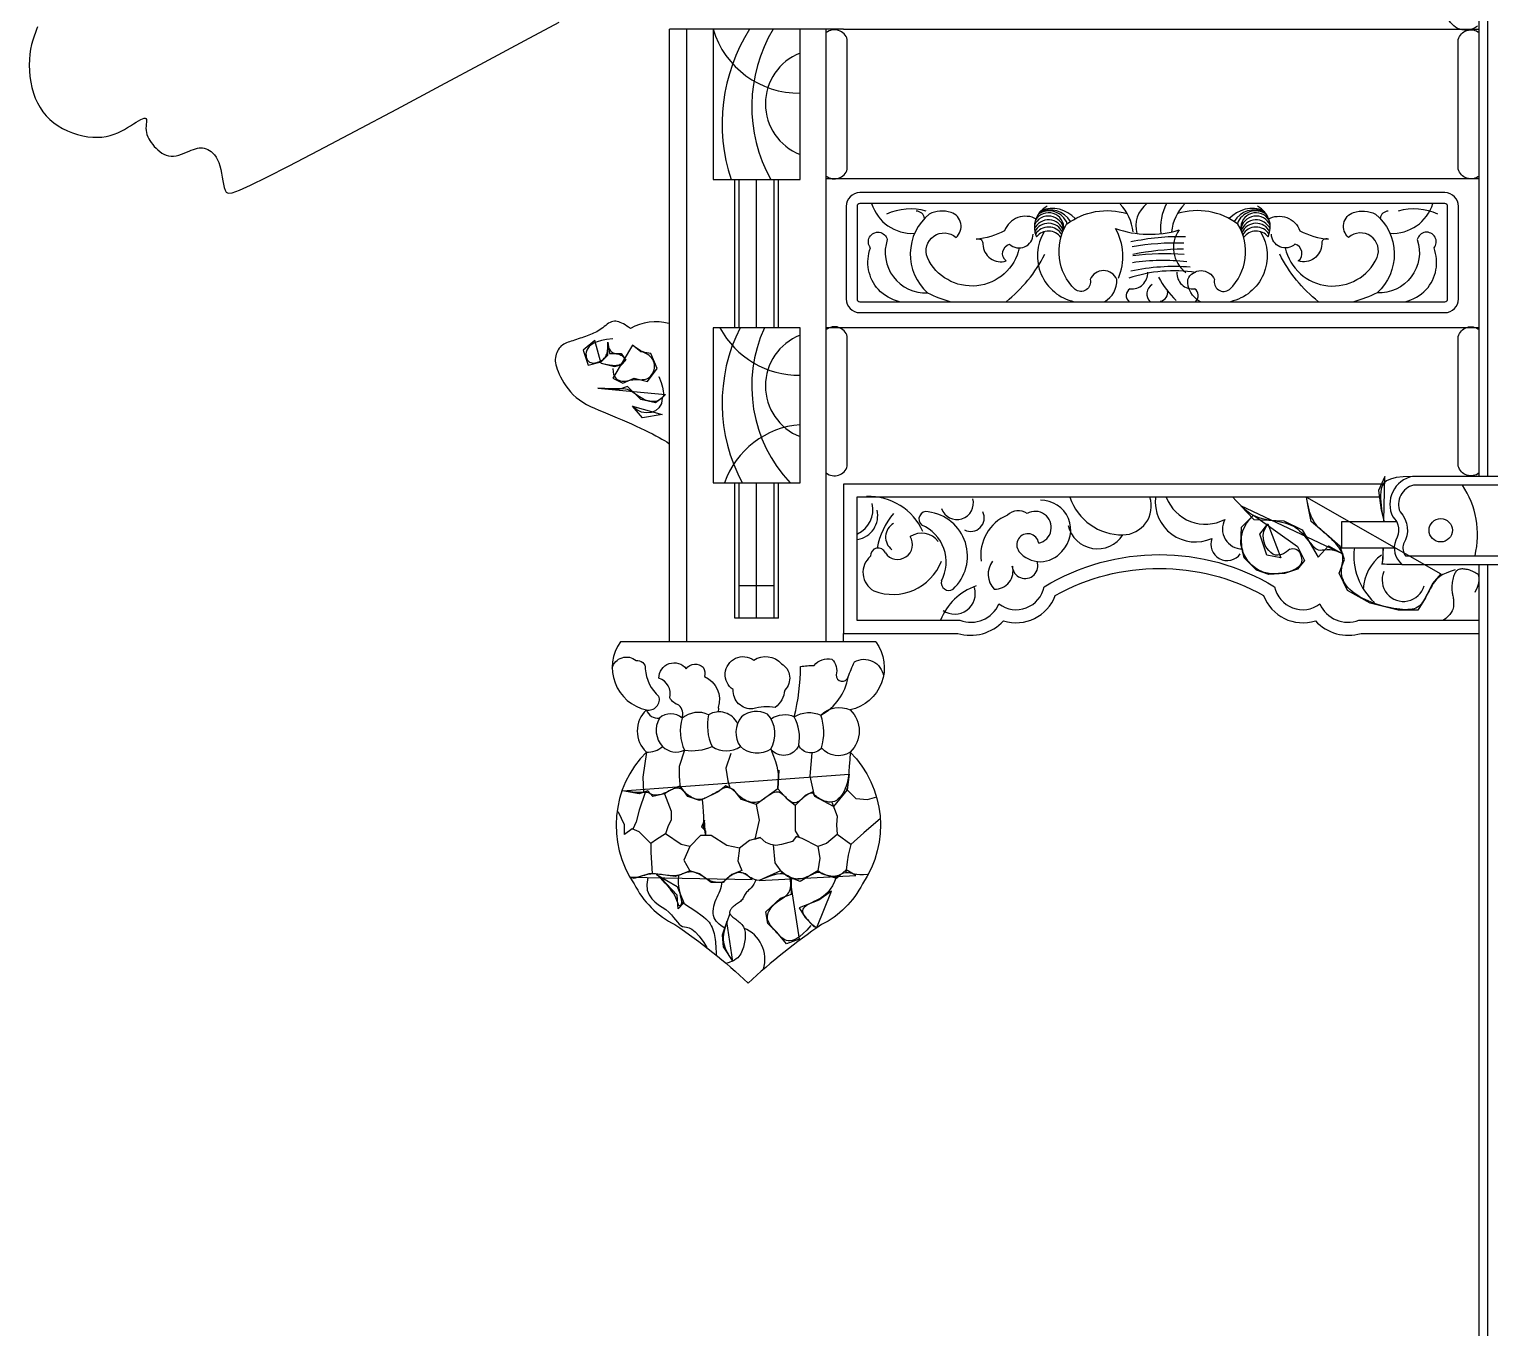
# Model space of a CAD drawing. Header units: metres. Extents: x 2417 to 8168, y 646 to 5953.
# Drawn here: x 2764 to 4442, y 2761 to 4253 of the extents above; entities that cross this region are included whole.
import ezdxf

# ---------------------------------------------------------------- set-up
doc = ezdxf.new("R2010")
doc.units = ezdxf.units.M
for name, color, linetype in [('3', 3, 'Continuous'), ('4', 4, 'Continuous'), ('7', 7, 'Continuous')]:
    doc.layers.add(name, color=color, linetype=linetype)

msp = doc.modelspace()

# ---------------------------------------------------------------- linework, layer by layer
at = {"layer": '3'}
for p, q in [((4439.84, 3738.77), (4439.84, 4960.3)), ((3699.84, 4252.53), (3499.84, 4252.53)), ((3519.84, 3548.66), (3519.84, 4252.53)), ((3519.84, 3548.66), (3519.84, 4252.53)), ((3699.84, 4252.53), (4429.84, 4252.53)), ((3574.84, 3909.37), (3574.84, 4079.93)), ((3579.84, 3909.37), (3579.84, 4079.93)), ((3599.84, 3909.37), (3599.84, 4079.93)), ((3619.84, 3909.37), (3619.84, 4079.93)), ((3624.84, 3909.37), (3624.84, 4079.93)), ((3574.84, 3575.8), (3574.84, 3731.29)), ((3579.84, 3575.8), (3579.84, 3731.29)), ((3599.84, 3575.8), (3599.84, 3731.29)), ((3619.84, 3575.8), (3619.84, 3731.29)), ((3624.84, 3575.8), (3624.84, 3731.29)), ((4316.54, 3714.74), (3714.84, 3714.74)), ((4439.84, 1350.51), (4439.84, 3637.64)), ((4439.84, 2809.83), (4439.84, 3637.64)), ((3619.84, 3613.03), (3579.84, 3613.03)), ((3624.84, 3575.8), (3574.84, 3575.8)), ((3699.84, 3548.66), (3699.84, 3558.44)), ((3699.84, 3548.66), (3699.84, 3558.44))]:
    msp.add_line(p, q, dxfattribs=at)
for points in [[(4427.84, 4256.11, -0.54), (4393.4, 4267.43), (4393.4, 4575.01, -0.54), (4427.84, 4586.33)], [(3679.84, 4083.88, 0.54), (3703.95, 4091.81), (3703.95, 4240.65, 0.54), (3679.84, 4248.57)], [(4429.84, 4083.88, -0.54), (4405.74, 4091.81), (4405.74, 4240.65, -0.54), (4429.84, 4248.57)], [(3679.84, 3742.71, 0.54), (3703.95, 3750.63), (3703.95, 3899.47, 0.54), (3679.84, 3907.39)], [(4429.84, 3742.71, -0.54), (4405.74, 3750.63), (4405.74, 3899.47, -0.54), (4429.84, 3907.39)], [(4354.44, 3728.77, 0.46), (4338.88, 3698.18, -0.34), (4342.96, 3661.24, 0.24), (4345.18, 3647.64)], [(3714.84, 3714.74), (3714.84, 3573.44), (3833.38, 3573.44, 0.4), (3878.25, 3592.22, 0.55), (3930.2, 3611.92, -0.28), (4194.84, 3611.92, 0.55), (4246.79, 3592.22, 0.4), (4291.66, 3573.44), (4429.84, 3573.44)]]:
    msp.add_lwpolyline(points, format="xyb", dxfattribs=at)
for points in [[(4406.09, 3942.65), (4406.09, 4049.02, 0.41), (4390.34, 4064.77), (3718.34, 4064.77, 0.41), (3702.59, 4049.02), (3702.59, 3942.65, 0.41), (3718.34, 3926.9), (4390.34, 3926.9, 0.41)], [(4393.49, 3942.65), (4393.49, 4049.02, 0.41), (4390.34, 4052.17), (3718.34, 4052.17, 0.41), (3715.19, 4049.02), (3715.19, 3942.65, 0.41), (3718.34, 3939.5), (4390.34, 3939.5, 0.41)]]:
    msp.add_lwpolyline(points, format="xyb", close=True, dxfattribs=at)
for points in [[(4353.34, 3738.77), (4353.34, 3738.77), (4342.67, 3738.4), (4334.35, 3737.36), (4328.07, 3735.72), (4323.53, 3733.54), (4320.44, 3730.91), (4318.5, 3727.9), (4317.4, 3724.59), (4316.84, 3721.04), (4316.57, 3717.33), (4316.53, 3713.47), (4316.71, 3709.46), (4317.1, 3705.33), (4317.68, 3701.06), (4318.44, 3696.68), (4319.37, 3692.18), (4320.46, 3687.58), (4321.49, 3738.77), (4314.25, 3722.71), (4317.35, 3699.98), (4320.46, 3687.58)], [(4345.18, 3647.64), (4499.84, 3647.64), (4499.84, 3728.77), (4354.44, 3728.77)], [(4345.18, 3647.64), (4499.84, 3647.64), (4499.84, 3728.77), (4354.44, 3728.77)], [(4335.04, 3686.55), (4271.85, 3686.55), (4271.85, 3656.59), (4332.26, 3656.59)], [(4340.84, 3637.64), (4340.84, 3637.64), (4333.43, 3637.64), (4327.86, 3637.66), (4323.88, 3637.7), (4321.22, 3637.78), (4319.61, 3637.91), (4318.81, 3638.1), (4318.55, 3638.37), (4318.56, 3638.73), (4318.63, 3639.19), (4318.72, 3639.72), (4318.81, 3640.3), (4318.91, 3640.91), (4319, 3641.52), (4319.09, 3642.11), (4319.18, 3642.64), (4319.25, 3643.1), (4319.31, 3643.48), (4319.35, 3643.92), (4319.38, 3644.57), (4319.4, 3645.6), (4319.41, 3647.16), (4319.42, 3649.4), (4319.42, 3652.49), (4319.42, 3656.59), (4318.39, 3637.64), (4318.39, 3637.64), (4319.42, 3644.19), (4319.42, 3644.19), (4319.42, 3656.59)]]:
    msp.add_lwpolyline(points, dxfattribs=at)
msp.add_circle((4385.6, 3676.88), 13.4, dxfattribs=at)
for centre, radius, start, end in [((3648.64, 4282.22), 103.11, 196.73, 270.67), ((3764.08, 4143.65), 203.83, 147.71, 198.22), ((3766.05, 4163.87), 171.78, 148.93, 209.25), ((3672.4, 4166.85), 62.42, 111.18, 248.82), ((3648.64, 3958.09), 103.11, 208.2, 270.67), ((3752.87, 3822.82), 192.62, 153.3, 208.37), ((3756.67, 3842.39), 162.39, 155.64, 223.17), ((3672.4, 3842.71), 62.42, 111.18, 248.82), ((3657.7, 3698.19), 100.31, 94.49, 160.73), ((4325.45, 3671.83), 102.46, 346.35, 33.76)]:
    msp.add_arc(centre, radius, start, end, dxfattribs=at)
at = {"layer": '4'}
for p, q in [((4429.84, 3738.77), (4429.84, 4963.27)), ((3499.84, 3548.66), (3499.84, 4252.53)), ((3679.84, 3548.66), (3679.84, 4252.53)), ((3679.84, 4080.96), (4429.84, 4080.96)), ((3679.84, 3909.66), (4429.84, 3909.66)), ((4319.69, 3729.74), (3699.84, 3729.74)), ((4429.84, 1350.51), (4429.84, 3637.64)), ((4429.84, 2809.83), (4429.84, 3637.64)), ((3736.97, 3548.66), (3443.57, 3548.66))]:
    msp.add_line(p, q, dxfattribs=at)
msp.add_lwpolyline([(2773.68, 4255.16), (2772.76, 4252.17), (2771.51, 4248.63), (2770.07, 4244.59), (2768.57, 4240.06), (2767.16, 4235.07), (2765.95, 4229.65), (2765.06, 4223.83), (2764.52, 4217.69), (2764.35, 4211.32), (2764.54, 4204.82), (2765.1, 4198.26), (2766.06, 4191.75), (2767.4, 4185.37), (2769.14, 4179.2), (2771.3, 4173.34), (2773.85, 4167.79), (2776.81, 4162.57), (2780.16, 4157.68), (2783.91, 4153.13), (2788.04, 4148.93), (2792.56, 4145.09), (2797.45, 4141.62), (2802.71, 4138.51), (2808.25, 4135.8), (2814, 4133.48), (2819.86, 4131.57), (2825.75, 4130.09), (2831.59, 4129.04), (2837.29, 4128.45), (2842.76, 4128.31), (2847.93, 4128.64), (2852.82, 4129.38), (2857.43, 4130.48), (2861.81, 4131.9), (2865.96, 4133.56), (2869.91, 4135.41), (2873.68, 4137.41), (2877.3, 4139.49), (2880.78, 4141.59), (2884.08, 4143.64), (2887.16, 4145.55), (2889.97, 4147.26), (2892.47, 4148.68), (2894.61, 4149.73), (2896.35, 4150.33), (2897.64, 4150.4), (2898.46, 4149.9), (2898.88, 4148.87), (2899.01, 4147.4), (2898.93, 4145.56), (2898.76, 4143.45), (2898.57, 4141.14), (2898.49, 4138.71), (2898.59, 4136.24), (2898.97, 4133.8), (2899.62, 4131.41), (2900.52, 4129.06), (2901.64, 4126.76), (2902.98, 4124.49), (2904.51, 4122.27), (2906.2, 4120.08), (2908.05, 4117.94), (2910.02, 4115.84), (2912.12, 4113.83), (2914.35, 4111.97), (2916.7, 4110.3), (2919.16, 4108.88), (2921.75, 4107.76), (2924.44, 4106.99), (2927.26, 4106.63), (2930.17, 4106.71), (2933.16, 4107.17), (2936.18, 4107.94), (2939.21, 4108.92), (2942.19, 4110.05), (2945.1, 4111.25), (2947.9, 4112.43), (2950.54, 4113.52), (2953.01, 4114.45), (2955.32, 4115.2), (2957.5, 4115.76), (2959.58, 4116.11), (2961.58, 4116.25), (2963.55, 4116.17), (2965.49, 4115.85), (2967.46, 4115.28), (2969.45, 4114.45), (2971.46, 4113.34), (2973.45, 4111.92), (2975.39, 4110.16), (2977.25, 4108.05), (2978.99, 4105.54), (2980.59, 4102.63), (2982.01, 4099.28), (2983.24, 4095.49), (2984.3, 4091.37), (2985.22, 4087.08), (2986.06, 4082.73), (2986.84, 4078.49), (2987.61, 4074.47), (2988.4, 4070.84), (2989.26, 4067.71), (2990.4, 4065.31), (2992.78, 4064.12), (2997.53, 4064.67), (3005.78, 4067.53), (3018.68, 4073.25), (3037.35, 4082.36), (3062.93, 4095.43), (3096.56, 4113.01), (3138.63, 4135.25), (3186.64, 4160.78), (3237.33, 4187.84), (3287.46, 4214.67), (3333.78, 4239.51), (3373.04, 4260.59)], dxfattribs=at)
for points in [[(3649.84, 4079.93), (3649.84, 4252.53), (3549.84, 4252.53), (3549.84, 4079.93)], [(3649.84, 3731.29), (3649.84, 3909.37), (3549.84, 3909.37), (3549.84, 3731.29)]]:
    msp.add_lwpolyline(points, close=True, dxfattribs=at)
for points in [[(3499.1, 3914.45, 0.2), (3454.95, 3908.67), (3454.84, 3908.74), (3452.76, 3910.1), (3450.72, 3911.44), (3448.73, 3912.72), (3446.81, 3913.89), (3444.96, 3914.9), (3443.18, 3915.75), (3441.46, 3916.41), (3439.77, 3916.87), (3438.12, 3917.11), (3436.48, 3917.12), (3434.85, 3916.89), (3433.21, 3916.4), (3431.55, 3915.64), (3429.87, 3914.66), (3428.19, 3913.51), (3426.48, 3912.24), (3424.77, 3910.9), (3423.05, 3909.55), (3421.33, 3908.22), (3419.6, 3906.99), (3417.88, 3905.88), (3416.14, 3904.88), (3414.39, 3903.99), (3412.62, 3903.17), (3410.82, 3902.41), (3408.98, 3901.7), (3407.1, 3901), (3405.16, 3900.3), (3403.17, 3899.58), (3401.14, 3898.86), (3399.08, 3898.13), (3397, 3897.4), (3394.92, 3896.68), (3392.86, 3895.98), (3390.83, 3895.3), (3388.84, 3894.65), (3386.91, 3894.04), (3385.04, 3893.44), (3383.24, 3892.83), (3381.52, 3892.17), (3379.87, 3891.45), (3378.3, 3890.63), (3376.83, 3889.68), (3375.45, 3888.59), (3374.16, 3887.33), (3372.99, 3885.91), (3371.93, 3884.36), (3371, 3882.68), (3370.21, 3880.91), (3369.56, 3879.06), (3369.07, 3877.16), (3368.75, 3875.21), (3368.6, 3873.23), (3368.64, 3871.21), (3368.87, 3869.11), (3369.3, 3866.9), (3369.93, 3864.55), (3370.78, 3862.04), (3371.85, 3859.33), (3373.14, 3856.39), (3374.68, 3853.22), (3376.45, 3849.86), (3378.47, 3846.37), (3380.76, 3842.83), (3383.3, 3839.3), (3386.12, 3835.84), (3389.22, 3832.53), (3392.61, 3829.42), (3396.28, 3826.57), (3400.24, 3823.96), (3404.45, 3821.52), (3408.9, 3819.23), (3413.59, 3817.04), (3418.48, 3814.9), (3423.56, 3812.77), (3428.81, 3810.61), (3434.22, 3808.38), (3439.72, 3806.08), (3445.26, 3803.75), (3450.79, 3801.38), (3456.23, 3799.01), (3461.54, 3796.64), (3466.65, 3794.3), (3471.5, 3792), (3476.06, 3789.76), (3480.29, 3787.59), (3484.2, 3785.51), (3487.79, 3783.52), (3491.05, 3781.65), (3493.97, 3779.9), (3496.56, 3778.3), (3499.1, 3776.66)], [(3699.84, 3729.74), (3699.84, 3558.44), (3830.91, 3558.44, 0.29), (3883.36, 3572.89, 0.4), (3942.95, 3601.99, -0.26), (4182.1, 3601.99, 0.4), (4241.69, 3572.89, 0.29), (4294.14, 3558.44), (4429.84, 3558.44)], [(3443.57, 3548.66, 0.54), (3473.2, 3470.47, 0.43), (3473.2, 3422.07, 0.36), (3459.13, 3270.63, 0.16), (3506.02, 3223.79, -0.04), (3590.27, 3156.71, -0.04)], [(3736.97, 3548.66, -0.54), (3707.33, 3470.47, -0.43), (3707.33, 3422.07, -0.36), (3721.4, 3270.63, -0.16), (3674.51, 3223.79, 0.04), (3590.27, 3156.71, 0.04)]]:
    msp.add_lwpolyline(points, format="xyb", dxfattribs=at)
msp.add_lwpolyline([(4340.84, 3637.64), (4509.84, 3637.64), (4509.84, 3738.77), (4353.34, 3738.77, 0.49), (4330.55, 3692.33, -0.37), (4333.89, 3665.62, 0.31)], format="xyb", close=True, dxfattribs=at)
at = {"layer": '7'}
for points in [[(3901.59, 4001.25, -0.72), (3796.18, 3990.13, -0.8), (3828.9, 4013.2, 0.58), (3823.13, 4042.05, 0.19), (3798.1, 4040.12, 0.46), (3796.18, 3949.75, 0.06), (3823.01, 3939.5, 0.06)], [(3999.35, 3939.5, 0.29), (4013.69, 3965.13, 0.65), (3982.89, 3965.13, -0.72), (3965.57, 3953.59, -0.35), (3955.94, 4028.59, -0.24), (4025.43, 4040.71, -0.24)], [(4109.32, 3939.5, -0.29), (4094.98, 3965.13, -0.65), (4125.78, 3965.13, 0.72), (4143.11, 3953.59, 0.35), (4152.73, 4028.59, 0.24), (4083.25, 4040.71, 0.24)], [(4207.08, 4001.25, 0.72), (4312.49, 3990.13, 0.8), (4279.77, 4013.2, -0.58), (4285.55, 4042.05, -0.19), (4310.57, 4040.12, -0.46), (4312.49, 3949.75, -0.06), (4285.67, 3939.5, -0.06)], [(3921.29, 4034.36, 0.46), (3884.72, 4020.89, -0.1), (3852, 4011.28, -0.62), (3859.7, 4005.51, 0.5), (3886.65, 3986.28, -0.62), (3890.5, 4005.51, 0.65), (3917.44, 4017.05, 0.65)], [(4187.38, 4034.36, -0.46), (4223.95, 4020.89, 0.1), (4256.67, 4011.28, 0.62), (4248.97, 4005.51, -0.5), (4222.03, 3986.28, 0.62), (4218.18, 4005.51, -0.65), (4191.23, 4017.05, -0.65)], [(3764.02, 3939.5, -0.14), (3739.75, 3953.31, -0.28), (3730.73, 4001.24, -1.26), (3749.98, 4010.83, 0.53), (3796.18, 3949.75, 0.53)], [(3929.96, 4019.87, 0.51), (3964.58, 3939.5, 0.51)], [(4178.71, 4019.87, -0.51), (4144.09, 3939.5, -0.51)], [(4344.65, 3939.5, 0.14), (4368.92, 3953.31, 0.28), (4377.94, 4001.24, 1.26), (4358.69, 4010.83, -0.53), (4312.49, 3949.75, -0.53)], [(3886.31, 3939.5, 0.11), (3930.82, 3993.97)], [(4245.25, 3939.5, -0.11), (4200.75, 3993.97)], [(4057.98, 3714.74, 0.58), (4122.76, 3667.49, 0.88), (4155.45, 3649.8)], [(3433.94, 3518.54, -0.55), (3461.48, 3527.26, -0.49), (3471.95, 3517.85, 0.2), (3487.66, 3485.95)], [(3514.36, 3460.84, 0.29), (3510.69, 3476.01, -0.2), (3500.22, 3484.38, 0.39), (3487.66, 3506.87, -0.72), (3519.07, 3517.85, -0.46), (3538.44, 3519.42, -0.24), (3540.01, 3508.96, -0.38), (3555.72, 3473.39, -0.17), (3555.37, 3468.23)], [(3643.07, 3462.68, 0.06), (3650.28, 3520.31, -0.05), (3665.9, 3521.51, -0.3), (3686.33, 3528.71, -0.28), (3691.14, 3510.71, 0.87), (3704.96, 3508.31, -0.02), (3712.17, 3525.71, -0.53), (3745.58, 3509.17, -0.53)], [(3616.4, 3460.17, -0.27), (3643.07, 3462.68, -0.25), (3673.72, 3464.48, -0.32), (3707.33, 3470.47)], [(3707.33, 3422.07, -0.39), (3674.48, 3426.92, -0.55), (3648.23, 3429.83, -0.58), (3616.16, 3425.47, -0.36), (3581.17, 3428.38)]]:
    msp.add_lwpolyline(points, format="xyb", dxfattribs=at)
for points in [[(3434.68, 3896.93), (3434.68, 3896.93), (3427.52, 3896.05), (3421.58, 3894.87), (3416.74, 3893.41), (3412.87, 3891.74), (3409.87, 3889.88), (3407.62, 3887.9), (3406, 3885.83), (3404.89, 3883.71), (3404.2, 3881.59), (3403.88, 3879.51), (3403.89, 3877.51), (3404.2, 3875.64), (3404.79, 3873.93), (3405.62, 3872.42), (3406.67, 3871.15), (3407.89, 3870.17), (3409.26, 3869.5), (3410.74, 3869.12), (3412.3, 3869), (3413.92, 3869.1), (3415.54, 3869.4), (3417.15, 3869.86), (3418.71, 3870.44), (3420.18, 3871.11), (3421.54, 3871.85), (3422.78, 3872.66), (3423.9, 3873.54), (3424.91, 3874.5), (3425.79, 3875.55), (3426.56, 3876.69), (3427.21, 3877.94), (3427.74, 3879.3), (3428.16, 3880.76), (3428.48, 3882.28), (3428.71, 3883.77), (3428.89, 3885.16), (3429.02, 3886.4), (3429.12, 3887.4), (3429.21, 3888.1), (3429.32, 3888.43), (3429.46, 3888.34), (3429.64, 3887.89), (3429.89, 3887.16), (3430.23, 3886.23), (3430.67, 3885.18), (3431.23, 3884.09), (3431.93, 3883.05), (3432.79, 3882.13), (3433.82, 3881.4), (3434.98, 3880.84), (3436.26, 3880.4), (3437.6, 3880.05), (3438.96, 3879.74), (3440.32, 3879.43), (3441.64, 3879.09), (3442.87, 3878.67), (3444, 3878.14), (3444.99, 3877.51), (3445.86, 3876.8), (3446.58, 3876.03), (3447.15, 3875.22), (3447.57, 3874.37), (3447.83, 3873.52), (3447.92, 3872.69), (3447.83, 3871.87), (3447.58, 3871.09), (3447.17, 3870.35), (3446.62, 3869.64), (3445.93, 3868.96), (3445.13, 3868.32), (3444.21, 3867.73), (3443.19, 3867.18), (3442.06, 3866.67), (3440.72, 3866.27), (3439.05, 3866), (3436.93, 3865.94), (3434.22, 3866.11), (3430.82, 3866.58), (3426.6, 3867.39), (3421.44, 3868.59), (3413.88, 3895.04), (3400.64, 3883.71), (3406.31, 3866.7), (3421.44, 3870.48), (3429.01, 3878.04), (3429.01, 3893.15), (3430.9, 3879.93), (3444.14, 3879.93), (3449.81, 3872.37), (3444.14, 3866.7), (3436.57, 3864.81), (3421.44, 3868.59)], [(3434.68, 3862.92), (3434.68, 3862.92), (3434.93, 3859.06), (3435.64, 3855.92), (3436.74, 3853.43), (3438.15, 3851.53), (3439.79, 3850.13), (3441.59, 3849.17), (3443.49, 3848.58), (3445.4, 3848.28), (3447.26, 3848.21), (3449.08, 3848.31), (3450.85, 3848.54), (3452.61, 3848.85), (3454.35, 3849.2), (3456.08, 3849.54), (3457.82, 3849.83), (3459.58, 3850.01), (3461.37, 3850.07), (3463.17, 3850.03), (3464.98, 3849.95), (3466.79, 3849.9), (3468.58, 3849.91), (3470.35, 3850.06), (3472.08, 3850.39), (3473.77, 3850.96), (3475.39, 3851.81), (3476.92, 3852.92), (3478.33, 3854.26), (3479.6, 3855.8), (3480.69, 3857.5), (3481.57, 3859.33), (3482.21, 3861.25), (3482.59, 3863.24), (3482.68, 3865.26), (3482.5, 3867.27), (3482.05, 3869.25), (3481.37, 3871.17), (3480.46, 3872.99), (3479.36, 3874.69), (3478.06, 3876.22), (3476.6, 3877.57), (3474.99, 3878.71), (3473.2, 3879.74), (3471.21, 3880.76), (3469, 3881.88), (3466.53, 3883.19), (3463.79, 3884.81), (3460.75, 3886.83), (3457.37, 3889.38), (3434.68, 3851.59), (3446.03, 3845.92), (3459.27, 3851.59), (3474.4, 3847.81), (3485.74, 3862.92), (3478.18, 3879.93), (3466.83, 3881.82), (3457.37, 3889.38)], [(3487.63, 3853.48), (3487.63, 3853.48), (3490.05, 3846.53), (3491.68, 3841.14), (3492.64, 3837.07), (3493.03, 3834.11), (3492.97, 3832.04), (3492.55, 3830.63), (3491.9, 3829.66), (3491.1, 3828.92), (3490.26, 3828.21), (3489.37, 3827.52), (3488.42, 3826.87), (3487.4, 3826.28), (3486.29, 3825.76), (3485.07, 3825.33), (3483.74, 3825.01), (3482.28, 3824.82), (3480.67, 3824.78), (3478.94, 3824.89), (3477.1, 3825.15), (3475.18, 3825.57), (3473.21, 3826.15), (3471.19, 3826.9), (3469.17, 3827.82), (3467.15, 3828.92), (3465.15, 3830.18), (3463.18, 3831.55), (3461.22, 3832.97), (3459.27, 3834.39), (3457.31, 3835.73), (3455.36, 3836.93), (3453.38, 3837.94), (3451.39, 3838.68), (3449.33, 3839.12), (3447.05, 3839.32), (3444.34, 3839.37), (3441.02, 3839.35), (3436.89, 3839.34), (3431.75, 3839.43), (3425.4, 3839.71), (3417.66, 3840.25), (3495.2, 3832.69), (3491.42, 3828.92), (3483.85, 3823.25), (3466.83, 3827.03), (3451.7, 3842.14), (3440.35, 3838.36), (3417.66, 3840.25)], [(3491.42, 3828.92), (3491.42, 3828.92), (3490.42, 3822.54), (3487.69, 3817.61), (3483.64, 3814.14), (3478.65, 3812.15), (3473.13, 3811.66), (3467.48, 3812.71), (3462.1, 3815.3), (3457.37, 3819.47), (3491.42, 3810.02), (3468.72, 3806.24), (3457.37, 3819.47)], [(4146.91, 3714.74), (4146.91, 3714.74), (4150.26, 3711.21), (4153.49, 3707.87), (4156.65, 3704.74), (4159.78, 3701.85), (4162.93, 3699.22), (4166.14, 3696.86), (4169.46, 3694.8), (4172.93, 3693.06), (4176.58, 3691.65), (4180.37, 3690.51), (4184.26, 3689.6), (4188.19, 3688.85), (4192.11, 3688.2), (4195.96, 3687.59), (4199.71, 3686.96), (4203.28, 3686.26), (4206.66, 3685.43), (4209.83, 3684.44), (4212.84, 3683.26), (4215.69, 3681.88), (4218.41, 3680.27), (4221.03, 3678.4), (4223.56, 3676.26), (4226.03, 3673.81), (4228.46, 3671.07), (4230.85, 3668.14), (4233.21, 3665.16), (4235.54, 3662.28), (4237.85, 3659.63), (4240.15, 3657.35), (4242.44, 3655.59), (4244.72, 3654.49), (4247.03, 3654.1), (4249.45, 3654.23), (4252.12, 3654.57), (4255.16, 3654.84), (4258.68, 3654.76), (4262.82, 3654.03), (4267.69, 3652.37), (4273.41, 3649.49), (4156.05, 3705.08), (4170.83, 3689.44), (4205.6, 3687.71), (4226.47, 3677.29), (4244.72, 3646.02), (4256.9, 3659.05), (4273.41, 3649.49)], [(4402.09, 3631.25), (4402.09, 3631.25), (4396.42, 3629.57), (4391.73, 3627.77), (4387.89, 3625.89), (4384.78, 3623.93), (4382.27, 3621.92), (4380.23, 3619.86), (4378.55, 3617.78), (4377.09, 3615.69), (4375.75, 3613.61), (4374.5, 3611.53), (4373.33, 3609.47), (4372.21, 3607.43), (4371.13, 3605.42), (4370.09, 3603.43), (4369.06, 3601.47), (4368.03, 3599.55), (4366.99, 3597.68), (4365.91, 3595.86), (4364.76, 3594.14), (4363.52, 3592.51), (4362.17, 3591.02), (4360.68, 3589.68), (4359.02, 3588.51), (4357.17, 3587.54), (4355.1, 3586.78), (4352.83, 3586.22), (4350.36, 3585.86), (4347.69, 3585.67), (4344.85, 3585.66), (4341.82, 3585.81), (4338.63, 3586.1), (4335.29, 3586.52), (4331.79, 3587.07), (4328.18, 3587.74), (4324.48, 3588.53), (4320.72, 3589.44), (4316.94, 3590.46), (4313.16, 3591.59), (4309.41, 3592.84), (4305.73, 3594.2), (4302.14, 3595.66), (4298.66, 3597.23), (4295.32, 3598.9), (4292.14, 3600.67), (4289.14, 3602.54), (4286.33, 3604.5), (4283.74, 3606.54), (4281.38, 3608.67), (4279.28, 3610.88), (4277.44, 3613.15), (4275.85, 3615.47), (4274.52, 3617.81), (4273.44, 3620.16), (4272.6, 3622.49), (4272.02, 3624.8), (4271.68, 3627.06), (4271.57, 3629.25), (4271.66, 3631.38), (4271.89, 3633.46), (4272.2, 3635.49), (4272.55, 3637.48), (4272.88, 3639.43), (4273.14, 3641.36), (4273.27, 3643.27), (4273.24, 3645.16), (4273.03, 3647.04), (4272.65, 3648.91), (4272.09, 3650.76), (4271.37, 3652.6), (4270.48, 3654.42), (4269.42, 3656.23), (4268.2, 3658.03), (4266.82, 3659.82), (4265.29, 3661.59), (4263.63, 3663.36), (4261.86, 3665.13), (4259.99, 3666.89), (4258.05, 3668.66), (4256.05, 3670.43), (4254, 3672.22), (4251.92, 3674.02), (4249.85, 3675.86), (4247.8, 3677.75), (4245.81, 3679.71), (4243.9, 3681.77), (4242.1, 3683.94), (4240.43, 3686.25), (4238.93, 3688.72), (4237.61, 3691.36), (4236.45, 3694.18), (4235.42, 3697.17), (4234.5, 3700.33), (4233.66, 3703.67), (4232.86, 3707.19), (4232.09, 3710.88), (4231.31, 3714.74), (4385.57, 3626.91), (4376, 3615.62), (4368.18, 3599.12), (4359.48, 3585.22), (4336.88, 3585.22), (4304.71, 3593.04), (4278.63, 3607.8), (4269.07, 3627.78), (4275.15, 3643.41), (4269.94, 3658.18), (4254.29, 3672.07), (4236.9, 3686.84), (4233.42, 3704.21), (4231.31, 3714.74)], [(4212.14, 3655.27), (4212.14, 3655.27), (4215.3, 3655.91), (4218, 3655.67), (4220.27, 3654.71), (4222.14, 3653.18), (4223.61, 3651.25), (4224.7, 3649.07), (4225.45, 3646.79), (4225.86, 3644.57), (4225.96, 3642.55), (4225.77, 3640.73), (4225.31, 3639.09), (4224.62, 3637.62), (4223.72, 3636.3), (4222.64, 3635.1), (4221.39, 3634.03), (4220, 3633.04), (4218.51, 3632.14), (4216.91, 3631.32), (4215.22, 3630.57), (4213.44, 3629.89), (4211.58, 3629.28), (4209.65, 3628.74), (4207.66, 3628.27), (4205.62, 3627.86), (4203.52, 3627.52), (4201.4, 3627.24), (4199.25, 3627.03), (4197.1, 3626.9), (4194.96, 3626.85), (4192.84, 3626.88), (4190.76, 3626.99), (4188.72, 3627.19), (4186.74, 3627.49), (4184.82, 3627.89), (4182.94, 3628.4), (4181.11, 3629.01), (4179.3, 3629.74), (4177.52, 3630.6), (4175.75, 3631.59), (4174, 3632.71), (4172.24, 3633.97), (4170.51, 3635.35), (4168.82, 3636.85), (4167.18, 3638.45), (4165.62, 3640.14), (4164.16, 3641.9), (4162.82, 3643.72), (4161.62, 3645.58), (4160.56, 3647.48), (4159.66, 3649.43), (4158.9, 3651.45), (4158.26, 3653.57), (4157.75, 3655.8), (4157.35, 3658.16), (4157.05, 3660.68), (4156.85, 3663.38), (4156.76, 3666.27), (4156.9, 3669.38), (4157.4, 3672.75), (4158.42, 3676.4), (4160.09, 3680.36), (4162.55, 3684.65), (4165.95, 3689.32), (4170.43, 3694.37), (4221.17, 3658.28), (4229.2, 3642.24), (4221.17, 3632.21), (4206.12, 3627.19), (4188.05, 3626.19), (4174, 3631.2), (4159.94, 3645.24), (4155.93, 3661.29), (4156.93, 3680.34), (4170.43, 3694.37)], [(4212.14, 3655.27), (4212.14, 3655.27), (4208.47, 3652.04), (4204.99, 3649.81), (4201.69, 3648.52), (4198.59, 3648.1), (4195.67, 3648.45), (4192.94, 3649.52), (4190.4, 3651.24), (4188.05, 3653.52), (4185.91, 3656.29), (4184.08, 3659.5), (4182.7, 3663.07), (4181.9, 3666.96), (4181.81, 3671.09), (4182.54, 3675.41), (4184.25, 3679.85), (4187.05, 3684.35), (4202.1, 3645.24), (4186.04, 3648.25), (4178.01, 3672.32), (4187.05, 3684.35)], [(4425.29, 3605.78), (4427.72, 3611.63), (4429.21, 3616.26), (4429.91, 3619.84), (4429.95, 3622.54), (4429.44, 3624.51), (4428.53, 3625.93), (4427.34, 3626.97), (4426.01, 3627.78), (4424.65, 3628.52), (4423.28, 3629.19), (4421.89, 3629.81), (4420.51, 3630.37), (4419.12, 3630.87), (4417.74, 3631.31), (4416.37, 3631.68), (4415, 3631.98), (4413.65, 3632.22), (4412.33, 3632.38), (4411.03, 3632.46), (4409.79, 3632.45), (4408.59, 3632.35), (4407.46, 3632.15), (4406.41, 3631.83), (4405.44, 3631.4), (4404.56, 3630.85), (4403.77, 3630.18), (4403.06, 3629.39), (4402.41, 3628.47), (4401.83, 3627.43), (4401.3, 3626.27), (4400.82, 3624.99), (4400.37, 3623.59), (4399.95, 3622.07), (4399.56, 3620.45), (4399.22, 3618.77), (4398.92, 3617.06), (4398.68, 3615.33), (4398.49, 3613.63), (4398.38, 3611.98), (4398.34, 3610.41), (4398.38, 3608.95), (4398.48, 3607.57), (4398.64, 3606.26), (4398.85, 3605), (4399.07, 3603.78), (4399.32, 3602.58), (4399.56, 3601.37), (4399.79, 3600.14), (4399.99, 3598.87), (4400.16, 3597.56), (4400.29, 3596.22), (4400.38, 3594.84), (4400.41, 3593.42), (4400.39, 3591.97), (4400.3, 3590.5), (4400.15, 3588.99), (4399.91, 3587.45), (4399.49, 3585.85), (4398.8, 3584.14), (4397.75, 3582.3), (4396.23, 3580.27), (4394.15, 3578.04), (4391.41, 3575.55), (4388.75, 3573.44)], [(3516.97, 3424.23), (3510.76, 3405.66), (3510.76, 3394.45), (3512.22, 3379.87)], [(3616.16, 3425.47), (3616.16, 3425.47), (3619.15, 3417.41), (3621.38, 3411.09), (3622.95, 3405.98), (3623.95, 3401.55), (3624.47, 3397.26), (3624.61, 3392.57), (3624.45, 3386.96), (3624.1, 3379.88), (3625.22, 3401.18), (3625.22, 3401.18), (3624.1, 3379.88)], [(3707.33, 3422.07), (3707.33, 3422.07), (3706.84, 3413.29), (3706.35, 3405.88), (3705.81, 3399.65), (3705.22, 3394.42), (3704.54, 3390.03), (3703.75, 3386.29), (3702.81, 3383.03), (3701.71, 3380.07), (3700.43, 3377.26), (3698.96, 3374.62), (3697.33, 3372.2), (3695.54, 3370.02), (3693.61, 3368.15), (3691.56, 3366.61), (3689.39, 3365.46), (3687.12, 3364.74), (3684.77, 3364.48), (3682.39, 3364.62), (3680, 3365.09), (3677.68, 3365.82), (3675.46, 3366.74), (3673.4, 3367.79), (3671.53, 3368.89), (3669.92, 3369.98), (3668.59, 3370.98), (3667.5, 3371.89), (3666.62, 3372.7), (3665.87, 3373.39), (3665.23, 3373.95), (3664.63, 3374.39), (3664.03, 3374.69), (3663.37, 3374.83), (3662.62, 3374.83), (3661.77, 3374.67), (3660.84, 3374.36), (3659.82, 3373.92), (3658.73, 3373.35), (3657.59, 3372.65), (3656.39, 3371.84), (3655.14, 3370.91), (3653.87, 3369.88), (3652.56, 3368.8), (3651.24, 3367.71), (3649.91, 3366.66), (3648.58, 3365.7), (3647.25, 3364.87), (3645.95, 3364.22), (3644.67, 3363.81), (3643.42, 3363.67), (3642.2, 3363.78), (3641, 3364.12), (3639.81, 3364.67), (3638.61, 3365.41), (3637.41, 3366.31), (3636.19, 3367.34), (3634.95, 3368.48), (3633.67, 3369.71), (3632.35, 3370.97), (3631, 3372.2), (3629.62, 3373.36), (3628.2, 3374.39), (3626.74, 3375.23), (3625.25, 3375.84), (3623.72, 3376.14), (3622.17, 3376.11), (3620.58, 3375.79), (3618.98, 3375.2), (3617.37, 3374.41), (3615.75, 3373.47), (3614.15, 3372.41), (3612.57, 3371.29), (3611.01, 3370.16), (3609.48, 3369.06), (3607.97, 3368.02), (3606.47, 3367.06), (3604.95, 3366.19), (3603.41, 3365.45), (3601.83, 3364.86), (3600.19, 3364.43), (3598.48, 3364.18), (3596.68, 3364.15), (3594.83, 3364.3), (3592.94, 3364.64), (3591.04, 3365.14), (3589.16, 3365.79), (3587.33, 3366.58), (3585.56, 3367.48), (3583.89, 3368.48), (3582.34, 3369.57), (3580.89, 3370.73), (3579.53, 3371.92), (3578.26, 3373.13), (3577.04, 3374.33), (3575.87, 3375.5), (3574.73, 3376.61), (3573.6, 3377.64), (3572.48, 3378.56), (3571.36, 3379.38), (3570.24, 3380.07), (3569.11, 3380.63), (3567.99, 3381.04), (3566.87, 3381.31), (3565.75, 3381.43), (3564.63, 3381.37), (3563.5, 3381.15), (3562.36, 3380.77), (3561.2, 3380.25), (3560, 3379.62), (3558.74, 3378.89), (3557.42, 3378.09), (3556.02, 3377.23), (3554.53, 3376.33), (3552.94, 3375.41), (3551.27, 3374.49), (3549.57, 3373.58), (3547.86, 3372.69), (3546.18, 3371.83), (3544.56, 3371.02), (3543.03, 3370.27), (3541.62, 3369.6), (3540.36, 3369.02), (3539.23, 3368.52), (3538.18, 3368.11), (3537.18, 3367.8), (3536.2, 3367.59), (3535.21, 3367.47), (3534.16, 3367.46), (3533.02, 3367.55), (3531.77, 3367.74), (3530.42, 3368.04), (3529, 3368.45), (3527.53, 3368.97), (3526.03, 3369.61), (3524.53, 3370.36), (3523.05, 3371.23), (3521.61, 3372.22), (3520.24, 3373.32), (3518.93, 3374.5), (3517.65, 3375.7), (3516.4, 3376.87), (3515.16, 3377.96), (3513.91, 3378.92), (3512.63, 3379.7), (3511.33, 3380.25), (3509.97, 3380.54), (3508.58, 3380.58), (3507.18, 3380.43), (3505.78, 3380.11), (3504.42, 3379.67), (3503.09, 3379.15), (3501.84, 3378.58), (3500.67, 3378.01), (3499.59, 3377.47), (3498.59, 3376.95), (3497.64, 3376.47), (3496.71, 3376), (3495.78, 3375.55), (3494.8, 3375.12), (3493.76, 3374.69), (3492.62, 3374.27), (3491.37, 3373.86), (3490.03, 3373.46), (3488.63, 3373.1), (3487.2, 3372.8), (3485.77, 3372.58), (3484.37, 3372.46), (3483.02, 3372.46), (3481.78, 3372.59), (3480.64, 3372.87), (3479.59, 3373.27), (3478.6, 3373.74), (3477.63, 3374.24), (3476.64, 3374.72), (3475.61, 3375.15), (3474.5, 3375.48), (3473.27, 3375.67), (3471.87, 3375.7), (3470.18, 3375.63), (3468.05, 3375.53), (3465.33, 3375.5), (3461.88, 3375.61), (3457.55, 3375.95), (3452.2, 3376.6), (3445.68, 3377.64), (3706.01, 3396.69), (3703.77, 3378.76), (3688.06, 3359.7), (3666.74, 3370.91), (3664.5, 3376.52), (3655.52, 3372.03), (3644.3, 3360.82), (3635.32, 3367.55), (3624.1, 3379.88), (3610.63, 3369.79), (3599.41, 3361.94), (3582.58, 3367.55), (3573.6, 3378.76), (3564.63, 3383.24), (3555.65, 3376.52), (3539.94, 3368.67), (3534.33, 3366.43), (3520.86, 3370.91), (3511.89, 3383.24), (3499.54, 3377.64), (3493.93, 3374.27), (3480.47, 3370.91), (3474.86, 3377.64), (3464.76, 3374.27), (3445.68, 3377.64)], [(3473.2, 3422.07), (3469.25, 3393.33), (3469.81, 3375.95)], [(3570.24, 3420.23), (3564.63, 3403.42), (3566.87, 3388.85), (3569.11, 3381)], [(3663.37, 3421.35), (3661.13, 3394.45), (3665.62, 3373.71)], [(3471.95, 3375.7), (3464.76, 3355.22), (3461.39, 3341.76), (3457.86, 3333.51)], [(3493.93, 3374.27), (3501.79, 3354.1), (3501.79, 3344.01), (3498.42, 3337.28), (3495.05, 3328.31)], [(3701.91, 3380.61), (3713.87, 3368.67), (3727.33, 3367.55), (3737.75, 3370.52)], [(3537.13, 3367.55), (3537.13, 3367.55), (3537.99, 3359.6), (3538.5, 3353.28), (3538.74, 3348.35), (3538.78, 3344.6), (3538.71, 3341.81), (3538.59, 3339.76), (3538.51, 3338.23), (3538.54, 3337), (3538.72, 3335.87), (3539.05, 3334.78), (3539.46, 3333.66), (3539.9, 3332.48), (3540.33, 3331.18), (3540.7, 3329.71), (3540.96, 3328.02), (3541.06, 3326.07), (3539.94, 3344.01), (3536.57, 3336.16), (3541.06, 3331.67), (3541.06, 3326.07)], [(3599.41, 3361.94), (3602.78, 3344.01), (3597.73, 3322.15), (3603.9, 3323.83)], [(3644.3, 3360.82), (3644.3, 3339.52), (3644.3, 3331.68), (3648.79, 3323.83)], [(3686.09, 3364.63), (3692.55, 3348.49), (3691.43, 3338.4), (3692.55, 3327.19)], [(3742.07, 3345.6), (3722.85, 3329.43), (3708.26, 3315.98), (3692.55, 3327.19), (3680.21, 3317.1), (3670.11, 3313.74), (3652.15, 3322.71), (3645.42, 3324.95), (3640.93, 3319.34), (3628.59, 3315.98), (3621.85, 3314.86), (3616.24, 3315.98), (3610.63, 3318.22), (3603.9, 3323.83), (3591.56, 3320.47), (3580.34, 3311.5), (3565.75, 3314.86), (3547.79, 3326.07), (3535.45, 3326.07), (3523.11, 3313.74), (3513.01, 3315.98), (3495.05, 3328.31), (3484.96, 3321.59), (3478.22, 3317.1), (3464.76, 3330.55), (3456.9, 3333.92), (3447.93, 3327.19), (3447.93, 3338.4), (3441.19, 3352.97), (3439.13, 3352.63)], [(3478.22, 3317.1), (3478.22, 3307.01), (3479.91, 3282.35), (3475.98, 3282.35)], [(3523.11, 3313.74), (3516.38, 3298.05), (3523.11, 3285.72), (3523.11, 3285.72)], [(3580.34, 3311.5), (3578.09, 3296.93), (3582.73, 3286.1), (3579.21, 3284.59)], [(3619.05, 3315.42), (3620.73, 3294.68), (3629.7, 3282.74)], [(3670.11, 3313.74), (3672.35, 3300.29), (3670.11, 3285.72), (3670.11, 3285.72)], [(3708.26, 3315.98), (3704.89, 3303.65), (3703.77, 3295.8), (3702.21, 3283.36)], [(3602.78, 3274.51), (3602.78, 3274.51), (3600.01, 3275.02), (3597.57, 3275.71), (3595.43, 3276.53), (3593.53, 3277.42), (3591.85, 3278.37), (3590.35, 3279.31), (3588.99, 3280.22), (3587.72, 3281.04), (3586.53, 3281.75), (3585.38, 3282.35), (3584.28, 3282.82), (3583.22, 3283.19), (3582.19, 3283.46), (3581.19, 3283.62), (3580.2, 3283.69), (3579.21, 3283.66), (3578.23, 3283.55), (3577.25, 3283.35), (3576.27, 3283.08), (3575.29, 3282.73), (3574.3, 3282.31), (3573.32, 3281.82), (3572.34, 3281.27), (3571.36, 3280.67), (3570.38, 3280.02), (3569.41, 3279.32), (3568.46, 3278.61), (3567.55, 3277.89), (3566.68, 3277.18), (3565.86, 3276.49), (3565.11, 3275.85), (3564.44, 3275.25), (3563.85, 3274.73), (3563.33, 3274.27), (3562.88, 3273.87), (3562.48, 3273.52), (3562.11, 3273.23), (3561.76, 3272.99), (3561.42, 3272.8), (3561.07, 3272.64), (3560.71, 3272.51), (3560.32, 3272.42), (3559.89, 3272.35), (3559.41, 3272.31), (3558.87, 3272.28), (3558.26, 3272.27), (3557.56, 3272.26), (3556.77, 3272.26), (3555.88, 3272.27), (3554.89, 3272.29), (3553.8, 3272.35), (3552.63, 3272.47), (3551.39, 3272.67), (3550.07, 3272.97), (3548.68, 3273.39), (3547.23, 3273.94), (3545.74, 3274.65), (3544.2, 3275.48), (3542.63, 3276.4), (3541.04, 3277.38), (3539.44, 3278.38), (3537.84, 3279.38), (3536.26, 3280.34), (3534.7, 3281.23), (3533.18, 3282.02), (3531.68, 3282.7), (3530.22, 3283.27), (3528.79, 3283.73), (3527.38, 3284.08), (3526, 3284.31), (3524.64, 3284.42), (3523.29, 3284.41), (3521.97, 3284.28), (3520.67, 3284.05), (3519.4, 3283.73), (3518.15, 3283.36), (3516.94, 3282.93), (3515.77, 3282.49), (3514.65, 3282.04), (3513.57, 3281.6), (3512.54, 3281.2), (3511.52, 3280.84), (3510.48, 3280.53), (3509.39, 3280.27), (3508.19, 3280.08), (3506.86, 3279.95), (3505.36, 3279.9), (3503.66, 3279.92), (3501.72, 3280.03), (3499.6, 3280.22), (3497.35, 3280.45), (3495.03, 3280.72), (3492.7, 3281), (3490.43, 3281.29), (3488.26, 3281.56), (3486.26, 3281.79), (3484.47, 3281.97), (3482.85, 3282.09), (3481.33, 3282.14), (3479.85, 3282.11), (3478.34, 3281.98), (3476.76, 3281.75), (3475.02, 3281.41), (3473.08, 3280.95), (3470.89, 3280.37), (3468.5, 3279.73), (3465.99, 3279.08), (3463.44, 3278.51), (3460.92, 3278.07), (3458.51, 3277.83), (3456.28, 3277.87), (3454.31, 3278.23), (3594.92, 3275.63), (3587.07, 3282.35), (3579.21, 3284.59), (3571.36, 3281.23), (3563.5, 3274.51), (3561.26, 3272.26), (3557.89, 3272.26), (3547.79, 3272.26), (3534.33, 3282.35), (3523.11, 3285.72), (3513.01, 3281.23), (3506.28, 3278.99), (3483.83, 3282.35), (3475.98, 3282.35), (3459.15, 3276.75), (3454.31, 3278.23)], [(3474.86, 3277.87), (3473.72, 3269.84), (3474.31, 3263.26), (3476.29, 3257.9), (3479.33, 3253.51), (3483.11, 3249.87), (3487.28, 3246.73), (3491.53, 3243.88), (3495.52, 3241.06), (3499, 3238.11), (3501.98, 3235.08), (3504.56, 3232.09), (3506.84, 3229.25), (3508.9, 3226.66), (3510.85, 3224.46), (3512.78, 3222.74), (3514.79, 3221.63), (3516.95, 3221.13), (3519.4, 3220.81), (3522.21, 3220.14), (3525.5, 3218.57), (3529.38, 3215.58), (3533.94, 3210.62), (3539.3, 3203.17), (3542.76, 3197.36)], [(3510.32, 3280.33), (3510.32, 3280.33), (3509.89, 3275.77), (3509.9, 3271.5), (3510.25, 3267.52), (3510.81, 3263.85), (3511.51, 3260.49), (3512.22, 3257.45), (3512.85, 3254.74), (3513.29, 3252.37), (3513.47, 3250.33), (3513.4, 3248.64), (3513.15, 3247.29), (3512.74, 3246.28), (3512.23, 3245.62), (3511.67, 3245.31), (3511.1, 3245.35), (3510.58, 3245.73), (3510.12, 3246.47), (3509.69, 3247.53), (3509.22, 3248.91), (3508.66, 3250.58), (3507.94, 3252.53), (3507, 3254.73), (3505.78, 3257.18), (3504.22, 3259.84), (3502.28, 3262.69), (3500.03, 3265.66), (3497.55, 3268.67), (3494.94, 3271.62), (3492.28, 3274.44), (3489.67, 3277.03), (3487.2, 3279.33), (3484.96, 3281.23), (3508.52, 3267.78), (3516.38, 3248.72), (3509.64, 3242), (3508.52, 3257.69), (3490.57, 3276.75), (3484.96, 3281.23)], [(3563.49, 3219.87), (3562.09, 3220.69), (3560.46, 3221.7), (3558.7, 3222.9), (3556.89, 3224.3), (3555.12, 3225.88), (3553.48, 3227.66), (3552.07, 3229.64), (3550.97, 3231.81), (3550.26, 3234.19), (3549.91, 3236.72), (3549.88, 3239.37), (3550.14, 3242.1), (3550.66, 3244.87), (3551.38, 3247.64), (3552.28, 3250.37), (3553.31, 3253.02), (3554.44, 3255.56), (3555.6, 3258.01), (3556.75, 3260.43), (3557.81, 3262.85), (3558.74, 3265.32), (3559.48, 3267.86), (3559.96, 3270.54), (3560.08, 3272.38)], [(3598.87, 3275.34), (3598.08, 3273.29), (3596.63, 3270.43), (3595.13, 3268.08), (3593.6, 3266.16), (3592.11, 3264.57), (3590.69, 3263.23), (3589.4, 3262.06), (3588.28, 3260.96), (3587.37, 3259.87), (3586.63, 3258.78), (3586.01, 3257.69), (3585.47, 3256.6), (3584.96, 3255.53), (3584.43, 3254.48), (3583.84, 3253.46), (3583.14, 3252.46), (3582.3, 3251.5), (3581.33, 3250.57), (3580.26, 3249.67), (3579.14, 3248.82), (3578, 3247.99), (3576.86, 3247.2), (3575.75, 3246.45), (3574.73, 3245.73), (3573.8, 3245.05), (3572.96, 3244.39), (3572.22, 3243.76), (3571.57, 3243.14), (3570.99, 3242.53), (3570.49, 3241.92), (3570.05, 3241.31), (3569.68, 3240.69), (3569.35, 3240.05), (3569.1, 3239.4), (3568.92, 3238.73), (3568.83, 3238.05), (3568.85, 3237.36), (3568.99, 3236.67), (3569.26, 3235.97), (3569.68, 3235.27), (3570.24, 3234.57), (3570.95, 3233.86), (3571.78, 3233.14), (3572.71, 3232.4), (3573.74, 3231.63), (3574.83, 3230.83), (3575.98, 3229.99), (3577.16, 3229.11), (3578.35, 3228.17), (3579.55, 3227.17), (3580.71, 3226.12), (3581.83, 3224.99), (3582.88, 3223.8), (3583.84, 3222.54), (3584.68, 3221.19), (3585.39, 3219.76), (3585.94, 3218.25), (3586.35, 3216.65), (3586.62, 3214.99), (3586.76, 3213.25), (3586.8, 3211.45), (3586.73, 3209.6), (3586.56, 3207.69), (3586.32, 3205.75), (3586, 3203.77), (3585.62, 3201.78), (3585.15, 3199.79), (3584.61, 3197.81), (3584, 3195.87), (3583.3, 3193.98), (3582.51, 3192.16), (3581.65, 3190.43), (3580.68, 3188.8), (3579.54, 3187.26), (3578.15, 3185.8), (3576.43, 3184.41), (3574.3, 3183.06), (3571.68, 3181.76), (3568.48, 3180.48), (3564.63, 3179.22)], [(3727.33, 3281.23), (3727.33, 3281.23), (3722.64, 3281.01), (3718.6, 3281.11), (3715.13, 3281.45), (3712.16, 3281.93), (3709.6, 3282.47), (3707.37, 3282.97), (3705.39, 3283.33), (3703.58, 3283.47), (3701.87, 3283.33), (3700.22, 3282.94), (3698.62, 3282.37), (3697.04, 3281.7), (3695.46, 3280.99), (3693.85, 3280.32), (3692.2, 3279.75), (3690.49, 3279.36), (3688.7, 3279.2), (3686.86, 3279.25), (3684.99, 3279.47), (3683.15, 3279.83), (3681.36, 3280.3), (3679.66, 3280.83), (3678.07, 3281.41), (3676.65, 3281.98), (3675.41, 3282.52), (3674.3, 3282.99), (3673.28, 3283.38), (3672.28, 3283.66), (3671.26, 3283.8), (3670.16, 3283.77), (3668.92, 3283.54), (3667.49, 3283.1), (3665.83, 3282.43), (3663.97, 3281.58), (3661.94, 3280.61), (3659.8, 3279.6), (3657.57, 3278.6), (3655.31, 3277.69), (3653.05, 3276.92), (3650.84, 3276.37), (3648.71, 3276.09), (3646.66, 3276.06), (3644.69, 3276.26), (3642.79, 3276.65), (3640.95, 3277.23), (3639.18, 3277.95), (3637.46, 3278.8), (3635.79, 3279.74), (3634.12, 3280.72), (3632.25, 3281.6), (3629.92, 3282.19), (3626.89, 3282.31), (3622.91, 3281.78), (3617.73, 3280.42), (3611.1, 3278.06), (3602.78, 3274.51), (3713.87, 3280.11), (3702.65, 3286.84), (3691.43, 3276.75), (3674.59, 3282.35), (3670.11, 3285.72), (3649.91, 3273.38), (3635.32, 3278.99), (3627.47, 3285.72), (3602.78, 3274.51)], [(3662.25, 3222.94), (3662.25, 3222.94), (3657.48, 3217.64), (3653.24, 3213.44), (3649.47, 3210.24), (3646.13, 3207.91), (3643.16, 3206.36), (3640.51, 3205.48), (3638.14, 3205.16), (3635.97, 3205.28), (3633.99, 3205.76), (3632.15, 3206.53), (3630.43, 3207.55), (3628.83, 3208.75), (3627.32, 3210.1), (3625.89, 3211.55), (3624.51, 3213.04), (3623.16, 3214.53), (3621.84, 3215.98), (3620.55, 3217.39), (3619.3, 3218.77), (3618.11, 3220.14), (3616.99, 3221.51), (3615.96, 3222.89), (3615.02, 3224.3), (3614.19, 3225.74), (3613.48, 3227.24), (3612.92, 3228.79), (3612.52, 3230.38), (3612.32, 3232.02), (3612.32, 3233.71), (3612.56, 3235.44), (3613.05, 3237.2), (3613.81, 3239.01), (3614.87, 3240.84), (3616.17, 3242.69), (3617.68, 3244.51), (3619.35, 3246.29), (3621.14, 3248.01), (3622.99, 3249.62), (3624.87, 3251.11), (3626.72, 3252.46), (3628.5, 3253.64), (3630.2, 3254.71), (3631.8, 3255.74), (3633.29, 3256.77), (3634.64, 3257.88), (3635.84, 3259.12), (3636.89, 3260.56), (3637.75, 3262.27), (3638.43, 3264.27), (3638.91, 3266.5), (3639.19, 3268.85), (3639.27, 3271.22), (3639.15, 3273.53), (3638.83, 3275.65), (3638.3, 3277.51), (3637.56, 3278.99), (3648.79, 3207.25), (3634.2, 3201.64), (3622.98, 3215.09), (3612.88, 3225.18), (3610.63, 3238.63), (3627.47, 3254.33), (3639.81, 3258.81), (3639.81, 3275.63), (3637.56, 3278.99)], [(3691.43, 3278.99), (3691.43, 3278.99), (3689.25, 3273.21), (3686.93, 3268.42), (3684.49, 3264.47), (3681.95, 3261.25), (3679.32, 3258.63), (3676.63, 3256.49), (3673.9, 3254.69), (3671.13, 3253.11), (3668.37, 3251.65), (3665.65, 3250.27), (3663.05, 3248.95), (3660.6, 3247.68), (3658.38, 3246.44), (3656.45, 3245.22), (3654.85, 3243.99), (3653.65, 3242.74), (3652.89, 3241.46), (3652.54, 3240.15), (3652.57, 3238.79), (3652.94, 3237.38), (3653.59, 3235.93), (3654.5, 3234.43), (3655.63, 3232.87), (3656.92, 3231.25), (3658.35, 3229.59), (3659.87, 3227.91), (3661.45, 3226.28), (3663.06, 3224.75), (3664.65, 3223.37), (3666.19, 3222.2), (3667.65, 3221.29), (3668.98, 3220.7), (3685.82, 3262.17), (3671.23, 3252.09), (3648.79, 3243.12), (3655.52, 3231.91), (3665.62, 3221.82), (3668.98, 3220.7)], [(3513.47, 3250.29), (3520.65, 3245.5), (3526.64, 3241.47), (3531.58, 3238.09), (3535.6, 3235.23), (3538.84, 3232.78), (3541.42, 3230.62), (3543.49, 3228.62), (3545.18, 3226.68), (3546.6, 3224.68), (3547.8, 3222.62), (3548.81, 3220.5), (3549.65, 3218.32), (3550.35, 3216.08), (3550.92, 3213.8), (3551.4, 3211.48), (3551.82, 3209.11), (3552.18, 3206.71), (3552.5, 3204.23), (3552.77, 3201.65), (3553, 3198.93), (3553.17, 3196.04), (3553.3, 3192.93), (3553.38, 3189.58), (3553.38, 3188.95)], [(3569.02, 3236.59), (3569.02, 3236.59), (3567.82, 3233.21), (3566.67, 3229.95), (3565.6, 3226.79), (3564.61, 3223.73), (3563.73, 3220.76), (3562.96, 3217.87), (3562.32, 3215.05), (3561.82, 3212.29), (3561.5, 3209.56), (3561.44, 3206.76), (3561.74, 3203.77), (3562.52, 3200.45), (3563.88, 3196.69), (3565.92, 3192.35), (3568.76, 3187.32), (3572.48, 3181.46), (3565.75, 3227.42), (3560.14, 3211.73), (3561.26, 3198.28), (3572.48, 3181.46)]]:
    msp.add_lwpolyline(points, dxfattribs=at)
msp.add_lwpolyline([(3628.49, 3523.6, -0.49), (3632.16, 3493.27, -0.2), (3621.16, 3473.39, 0.1), (3595.51, 3471.82, -0.46), (3573, 3493.79, -1.02), (3596.56, 3527.79, -0.37)], format="xyb", close=True, dxfattribs=at)
for centre, radius, start, end in [((3778.65, 4066.91), 48.93, 197.53, 272.95), ((3776.59, 3977.85), 68.13, 74.59, 113.79), ((3782.95, 4033.61), 9.93, 9.33, 88.28), ((3945.61, 4025.25), 26.77, 116.96, 204.81), ((3935.72, 4021.5), 22.26, 19.97, 124.17), ((3936.59, 4017.1), 27.9, 31.5, 114.12), ((3939.64, 4010.97), 35.54, 42.41, 111.75), ((3976, 4012.74), 56.79, 6.93, 43.24), ((4067.92, 4026.48), 32.46, 127.71, 195.53), ((4121.94, 4024.59), 58.2, 151.71, 186.89), ((4132.67, 4012.74), 56.79, 136.76, 173.07), ((4169.03, 4010.97), 35.54, 68.25, 137.59), ((4172.09, 4017.1), 27.9, 65.88, 148.5), ((4172.95, 4021.5), 22.26, 55.83, 160.03), ((4163.06, 4025.25), 26.77, 335.19, 63.04), ((4325.73, 4033.61), 9.93, 91.72, 170.67), ((4330.02, 4066.91), 48.93, 267.05, 342.47), ((4354.98, 3977.85), 68.13, 66.21, 105.41), ((3935.12, 4020.15), 17.72, 7.27, 156.1), ((3935.12, 4015.79), 17.72, 16.96, 155.99), ((3935.12, 4011.85), 17.72, 24.03, 152.75), ((3935.12, 4023.89), 17.72, 355.85, 148.28), ((4173.55, 4023.89), 17.72, 31.72, 184.15), ((4173.55, 4020.15), 17.72, 23.9, 172.73), ((4173.55, 4015.79), 17.72, 24.01, 163.04), ((4173.55, 4011.85), 17.72, 27.25, 155.97), ((3935.12, 4007.49), 17.72, 30.53, 147.64), ((3935.12, 4002.92), 17.72, 36.11, 141.2), ((4051.19, 4135.06), 118.17, 250.73, 286.67), ((3955.32, 3991.57), 65.23, 337.32, 29.32), ((4086.59, 3745.01), 269.16, 88.77, 102.17), ((4113.69, 4001.42), 35.15, 144.45, 233.86), ((4173.55, 4007.49), 17.72, 32.36, 149.47), ((4173.55, 4002.92), 17.72, 38.8, 143.89), ((4081.6, 3723.1), 283.81, 88.22, 100.25), ((4095.42, 3671.39), 328.54, 90.94, 101.14), ((4068.61, 3720.94), 273.65, 85.34, 97.69), ((4079.13, 3745.92), 233.93, 85.38, 102.19), ((4066.96, 3746.9), 239.98, 83.56, 98.48), ((4079.35, 3813), 161.98, 81.1, 108.72), ((4030.91, 3972.4), 18.16, 263.13, 2.86), ((4156.83, 4018.68), 108.08, 208.14, 226.07), ((4100.65, 3972.4), 18.16, 177.14, 276.87), ((4033.47, 3946.6), 9.1, 121.28, 231.24), ((4060.22, 3948.53), 12.23, 120.11, 227.56), ((4062.29, 3949.98), 9.89, 277.42, 12.1), ((4098.1, 3946.6), 9.1, 308.76, 58.72), ((3728.75, 3647.37), 68.19, 24.28, 92.11), ((3830, 3708.07), 18.86, 199.34, 15.67), ((3926.47, 3677.12), 34.17, 314.33, 91.21), ((4020.17, 3735.67), 64.1, 199.06, 270.33), ((4020.17, 3735.67), 64.1, 199.06, 270.33), ((4020.17, 3735.67), 64.1, 199.06, 270.33), ((4020.08, 3704.69), 33.12, 270.8, 17.67), ((4020.08, 3704.69), 33.12, 270.8, 17.67), ((4115.53, 3732.24), 48.38, 201.2, 297.33), ((3711.14, 3693.73), 27.83, 279.79, 12.88), ((3702.53, 3700.5), 30.88, 295.62, 13.11), ((3820.48, 3641.63), 83.52, 139.25, 169.78), ((3794.93, 3689.66), 8.66, 75.72, 231.1), ((3790.65, 3647.04), 51.41, 312.6, 82.84), ((3845.8, 3690.96), 15.44, 242.63, 27.32), ((3907.46, 3647.95), 50.28, 112.9, 187.56), ((3900.38, 3681.68), 17.73, 54.76, 134.76), ((3919.88, 3680.17), 18.48, 282.42, 120.12), ((3766.03, 3669.08), 18.04, 119.28, 233.56), ((3771.46, 3640.4), 46.19, 331.9, 67.02), ((3991.45, 3689.9), 34.38, 192.49, 327.79), ((3991.45, 3689.9), 34.38, 192.49, 327.79), ((3991.45, 3689.9), 34.38, 192.49, 327.79), ((4157.72, 3678.26), 22.81, 151.16, 270.26), ((3761.82, 3660.5), 17.11, 214.62, 32.48), ((3789.3, 3649.63), 23.93, 36.95, 123.05), ((3911.32, 3660.24), 12.68, 8.58, 216.62), ((3746.16, 3628.45), 24.15, 129.79, 241.11), ((3739.5, 3647.67), 8.81, 20.7, 184.33), ((3756.31, 3663.23), 60.03, 248.69, 338.61), ((3890.65, 3626.37), 24.81, 142.91, 223.83), ((3908.24, 3636.14), 14.67, 181.89, 20.7), ((3925.75, 3672.26), 31.45, 218.52, 321.48), ((4359.3, 3647.85), 73.42, 173.17, 227.16), ((4348.14, 3606.93), 51.56, 126.38, 177.06), ((3873.55, 3629.99), 20.81, 267.81, 15.81), ((4342.93, 3619.78), 24.6, 157.01, 344.14), ((3874.47, 3548.77), 68.04, 109.33, 158.74), ((3820.72, 3616.57), 8.76, 166.31, 302.67), ((3827.34, 3604.28), 23.71, 236.03, 16.68), ((3644.08, 3518.67), 61.76, 298.68, 350.34), ((3475.69, 3482.75), 12.53, 258.55, 17.24), ((3486.88, 3475.29), 14.51, 199.39, 275.14), ((3511.69, 3447.08), 27.24, 149.65, 223.25), ((3501.27, 3447.08), 18.99, 46.44, 133.56), ((3563.88, 3445.98), 51.7, 163.3, 204.88), ((3532.8, 3439.3), 28.35, 65.13, 130.57), ((3598.26, 3452.6), 54.96, 166.94, 206.11), ((3556.66, 3444.64), 23.62, 25.77, 120.36), ((3604.79, 3444.72), 28.72, 141.29, 214.67), ((3599.75, 3440.66), 28.05, 63.15, 128.26), ((3586.82, 3443.02), 34.19, 329.1, 41.51), ((3598.74, 3438.88), 50.32, 349.64, 28.23), ((3614.35, 3444.49), 62.64, 343.71, 18.61), ((3475.04, 3447.23), 25.22, 265.8, 311.76), ((3507.41, 3444.34), 22.27, 225.65, 295.44), ((3525.35, 3484.27), 60.63, 262.06, 292.87), ((3565.07, 3453.01), 29.43, 236.7, 303.17), ((3570.38, 3183.91), 38.98, 343.03, 67.48)]:
    msp.add_arc(centre, radius, start, end, dxfattribs=at)

doc.saveas('drawing.dxf')
